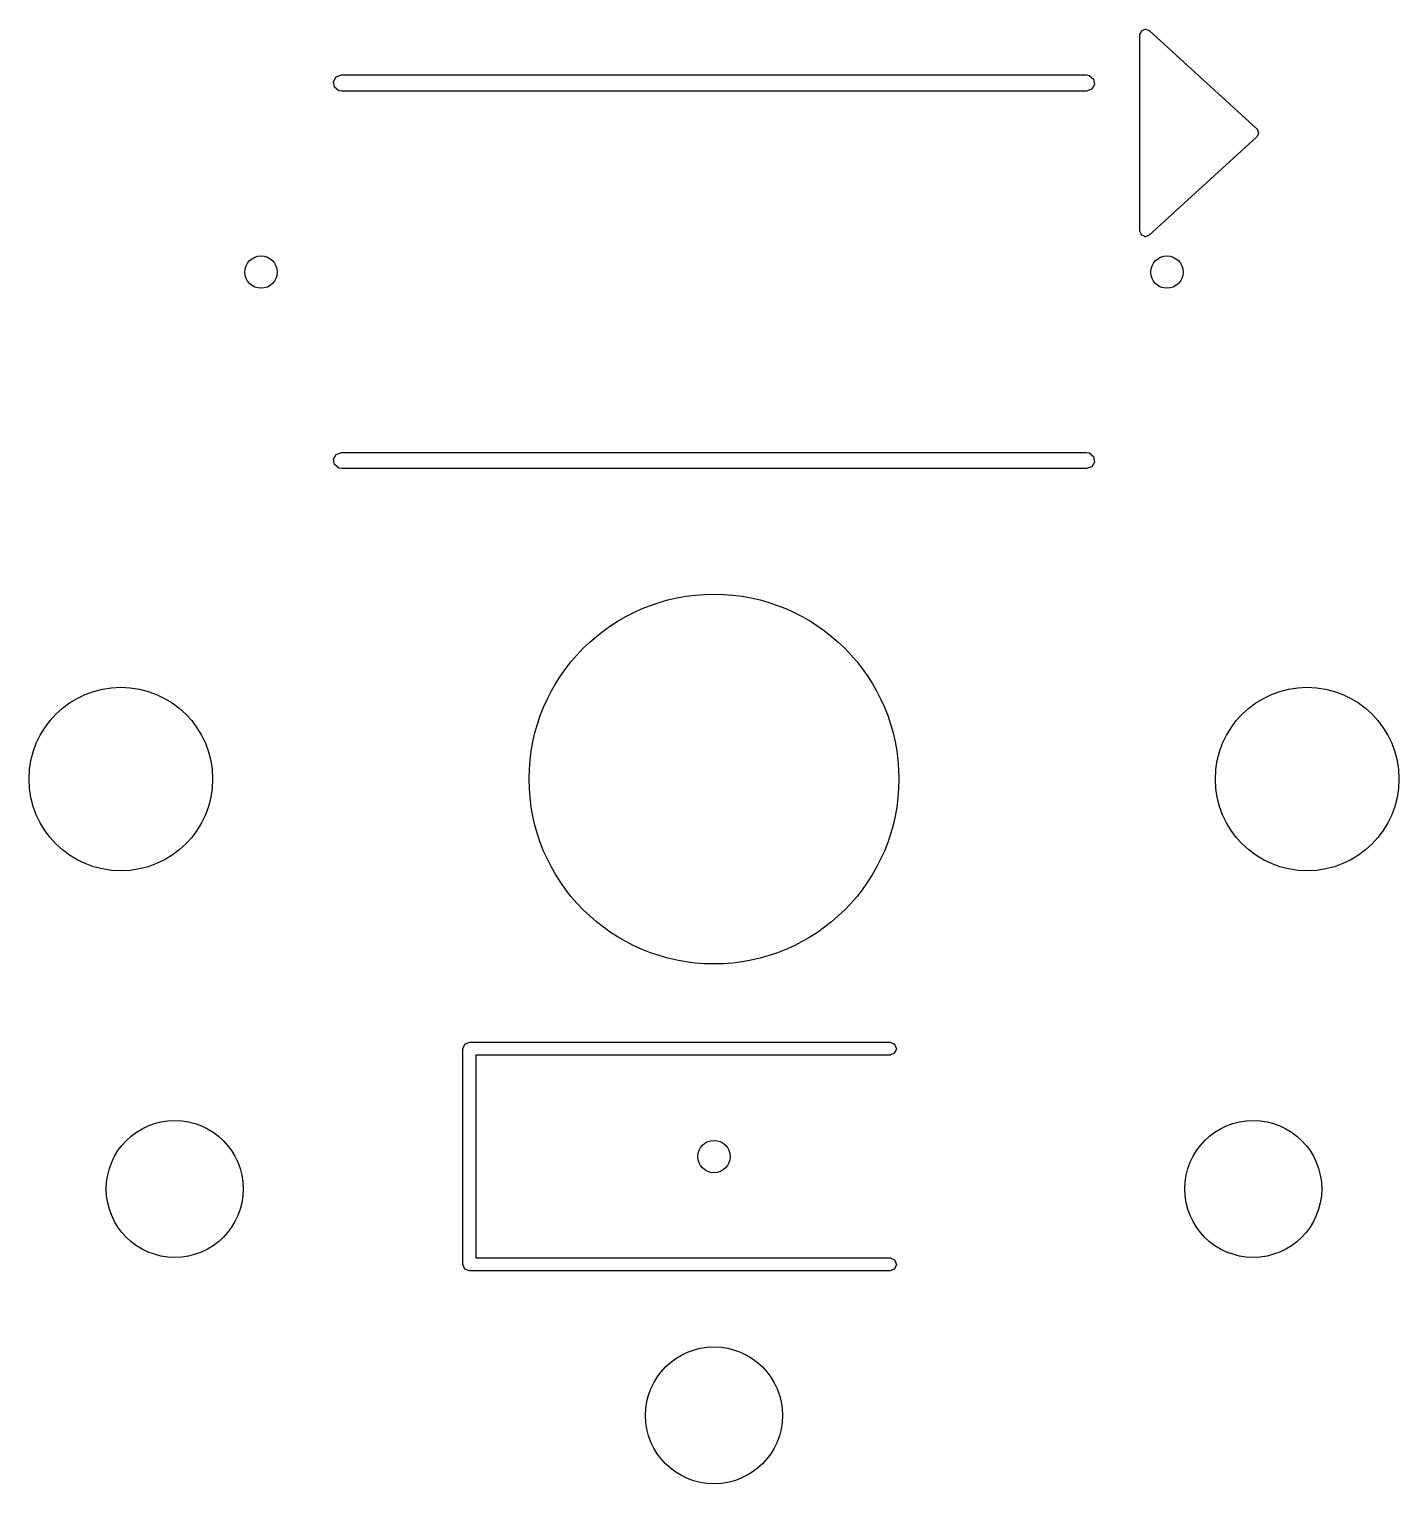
# Model space of a CAD drawing. Extents: x 146 to 254, y -174 to -64.
# Drawn here: x 224.65 to 237.35, y -174.24 to -160.75 of the extents above; entities that cross this region are included whole.
import ezdxf

# ---------------------------------------------------------------- set-up
doc = ezdxf.new("R2010")
doc.units = 0
doc.layers.add('BLACK', color=7, linetype='CONTINUOUS')

msp = doc.modelspace()

# ---------------------------------------------------------------- linework, layer by layer
at = {"layer": 'BLACK', "linetype": 'CONTINUOUS'}
for p, q in [((234.957, -160.785), (234.963, -160.768)), ((234.963, -160.768), (234.964, -160.767)), ((234.964, -160.767), (234.965, -160.766)), ((234.965, -160.766), (234.982, -160.759)), ((234.982, -160.759), (234.998, -160.752)), ((234.998, -160.752), (234.999, -160.752)), ((234.999, -160.752), (235, -160.751)), ((235, -160.751), (235.017, -160.758)), ((235.017, -160.758), (235.034, -160.765)), ((235.034, -160.765), (236.034, -161.677)), ((234.95, -160.801), (234.957, -160.785)), ((234.95, -162.626), (234.95, -160.801)), ((227.497, -161.194), (227.546, -161.176)), ((227.546, -161.176), (234.454, -161.176)), ((234.454, -161.176), (234.48, -161.181)), ((234.48, -161.181), (234.519, -161.214)), ((227.472, -161.238), (227.497, -161.194)), ((227.481, -161.289), (227.472, -161.238)), ((227.52, -161.322), (227.481, -161.289)), ((234.503, -161.309), (234.454, -161.326)), ((234.528, -161.265), (234.503, -161.309)), ((234.519, -161.214), (234.528, -161.265)), ((227.546, -161.326), (227.52, -161.322)), ((234.454, -161.326), (227.546, -161.326)), ((236.034, -161.677), (236.035, -161.679)), ((236.035, -161.679), (236.037, -161.68)), ((236.037, -161.68), (236.043, -161.696)), ((236.043, -161.696), (236.05, -161.712)), ((236.05, -161.716), (236.043, -161.732)), ((236.05, -161.712), (236.049, -161.714)), ((236.049, -161.714), (236.05, -161.716)), ((236.034, -161.751), (235.034, -162.663)), ((236.035, -161.749), (236.034, -161.751)), ((236.037, -161.748), (236.035, -161.749)), ((236.043, -161.732), (236.037, -161.748)), ((234.957, -162.643), (234.95, -162.626)), ((234.963, -162.66), (234.957, -162.643)), ((234.964, -162.661), (234.963, -162.66)), ((234.965, -162.662), (234.964, -162.661)), ((234.982, -162.669), (234.965, -162.662)), ((235.034, -162.663), (235.017, -162.67)), ((234.998, -162.676), (234.982, -162.669)), ((234.999, -162.676), (234.998, -162.676)), ((235, -162.676), (234.999, -162.676)), ((235.017, -162.67), (235, -162.676)), ((227.497, -164.694), (227.546, -164.676)), ((227.546, -164.676), (234.454, -164.676)), ((234.454, -164.676), (234.48, -164.681)), ((234.48, -164.681), (234.519, -164.714)), ((227.472, -164.738), (227.497, -164.694)), ((227.481, -164.789), (227.472, -164.738)), ((227.52, -164.822), (227.481, -164.789)), ((227.546, -164.826), (227.52, -164.822)), ((234.503, -164.809), (234.454, -164.826)), ((234.528, -164.765), (234.503, -164.809)), ((234.519, -164.714), (234.528, -164.765)), ((234.454, -164.826), (227.546, -164.826)), ((228.672, -170.204), (228.69, -170.162)), ((228.672, -172.204), (228.672, -170.204)), ((228.69, -170.162), (228.732, -170.144)), ((228.732, -170.144), (232.632, -170.144)), ((232.632, -170.144), (232.675, -170.162)), ((232.675, -170.162), (232.692, -170.204)), ((232.692, -170.204), (232.675, -170.247)), ((232.632, -170.264), (228.792, -170.264)), ((228.792, -170.264), (228.792, -172.144)), ((232.675, -170.247), (232.632, -170.264)), ((228.69, -172.247), (228.672, -172.204)), ((228.792, -172.144), (232.632, -172.144)), ((232.632, -172.144), (232.675, -172.162)), ((232.675, -172.162), (232.692, -172.204)), ((232.692, -172.204), (232.675, -172.247)), ((228.732, -172.264), (228.69, -172.247)), ((232.632, -172.264), (228.732, -172.264)), ((232.675, -172.247), (232.632, -172.264))]:
    msp.add_line(p, q, dxfattribs=at)
at = {"layer": 'BLACK'}
for centre, radius in [((226.8, -163.004), 0.15), ((235.2, -163.004), 0.15), ((231, -167.704), 1.7145), ((225.5, -167.704), 0.8509), ((236.5, -167.704), 0.8509), ((226, -171.504), 0.635), ((236, -171.504), 0.635), ((231, -171.204), 0.15), ((231, -173.604), 0.635)]:
    msp.add_circle(centre, radius, dxfattribs=at)

doc.saveas('drawing.dxf')
